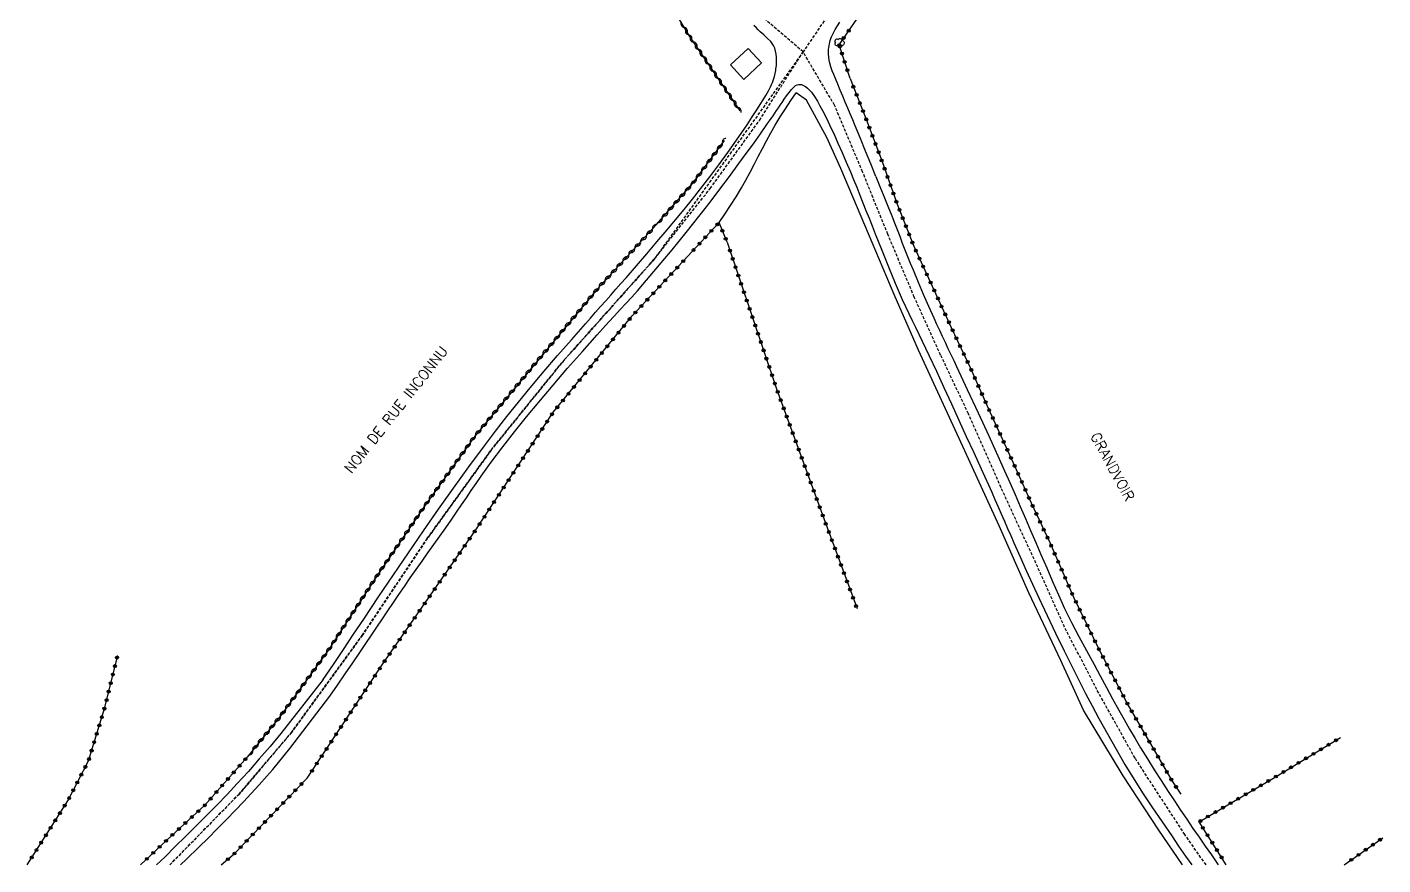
# Model space of a CAD drawing. Header units: millimetres. Extents: x 221515 to 222000, y 61000 to 61848.
# Drawn here: x 221705.3 to 221937.2, y 61000 to 61143.2 of the extents above; entities that cross this region are included whole.
import ezdxf
from ezdxf.enums import TextEntityAlignment as Align

# ---------------------------------------------------------------- set-up
doc = ezdxf.new("R2010")
doc.units = ezdxf.units.MM
doc.linetypes.add('DASHED', pattern=[0.75, 0.5, -0.25])
doc.layers.get('0').update_dxf_attribs({"linetype": 'CONTINUOUS'})
for name, color, linetype in [('W0001', 6, 'DASHED'), ('W0008', 7, 'CONTINUOUS'), ('W0104', 1, 'CONTINUOUS'), ('W0211', 2, 'CONTINUOUS'), ('W0300', 7, 'CONTINUOUS'), ('W0310', 3, 'CONTINUOUS'), ('W0322', 7, 'CONTINUOUS'), ('W0323', 7, 'CONTINUOUS'), ('W0330', 7, 'CONTINUOUS'), ('W0989', 7, 'CONTINUOUS')]:
    doc.layers.add(name, color=color, linetype=linetype)
doc.styles.get("Standard").update_dxf_attribs({"font": 'romans.shx', "width": 0.85})

# ---------------------------------------------------------------- blocks, each defined once
blk = doc.blocks.new('T300')
for p, q in [((-0.8, 0.51), (-0.86, 0.34)), ((-0.86, 0.34), (-0.86, 0.17)), ((-0.86, 0.17), (-0.74, 0.06)), ((-0.69, 0.63), (-0.8, 0.51)), ((-0.8, -0.06), (-0.74, 0.06)), ((-0.74, 0.06), (-0.69, 0.11)), ((-0.57, 0.69), (-0.69, 0.63)), ((-0.46, 0.69), (-0.57, 0.69)), ((-0.29, 0.63), (-0.46, 0.69)), ((-0.29, 0.63), (-0.17, 0.74)), ((-0.23, 0.57), (-0.29, 0.63)), ((-0.17, 0.74), (-0.06, 0.8)), ((-0.06, 0.8), (0.06, 0.8)), ((0.06, 0.8), (0.23, 0.74)), ((0.23, 0.74), (0.34, 0.63)), ((0.34, 0.63), (0.4, 0.51)), ((0.46, 0.46), (0.34, 0.46)), ((0.4, 0.51), (0.4, 0.46)), ((0.57, 0.4), (0.46, 0.46)), ((0.57, 0.4), (0.69, 0.29)), ((0.69, 0.29), (0.74, 0.17)), ((0.74, 0.06), (0.69, -0.17)), ((0.74, 0.17), (0.74, 0.06)), ((-0.8, -0.17), (-0.8, -0.06)), ((-0.8, -0.23), (-0.8, -0.17)), ((-0.74, -0.34), (-0.8, -0.23)), ((-0.69, -0.4), (-0.74, -0.34)), ((-0.51, -0.46), (-0.69, -0.4)), ((-0.4, -0.46), (-0.51, -0.46)), ((-0.4, -0.46), (-0.34, -0.46)), ((-0.34, -0.46), (-0.34, -0.4)), ((-0.34, -0.51), (-0.34, -0.46)), ((-0.29, -0.63), (-0.34, -0.51)), ((-0.17, -0.74), (-0.29, -0.63)), ((-0.06, -0.8), (-0.17, -0.74)), ((0.06, -0.8), (-0.06, -0.8)), ((0.17, -0.74), (0.06, -0.8)), ((0.23, -0.69), (0.17, -0.74)), ((0.29, -0.46), (0.23, -0.46)), ((0.29, -0.63), (0.23, -0.69)), ((0.46, -0.4), (0.29, -0.46)), ((0.34, -0.51), (0.29, -0.63)), ((0.34, -0.51), (0.34, -0.46)), ((0.57, -0.34), (0.46, -0.4)), ((0.63, -0.29), (0.57, -0.34)), ((0.69, -0.17), (0.63, -0.29))]:
    blk.add_line(p, q)
blk = doc.blocks.new('t323o')
at = {"color": 0, "linetype": 'Continuous'}
for radius in [0.25, 0.15]:
    blk.add_circle((0, 0), radius, dxfattribs=at)
blk = doc.blocks.new('t310o')
at = {"color": 0, "linetype": 'Continuous'}
for centre, start, end in [((-0.5, 0.38), 216.8699, 323.1304), ((0.5, -0.37), 36.8699, 143.1303)]:
    blk.add_arc(centre, 0.625, start, end, dxfattribs=at)
blk = doc.blocks.new('t322o')
at = {"color": 0, "linetype": 'Continuous'}
for radius in [0.25, 0.15]:
    blk.add_circle((0, 0), radius, dxfattribs=at)

msp = doc.modelspace()

# ---------------------------------------------------------------- linework, layer by layer
at = {"layer": 'W0001'}
for points in [[(221837.98, 61139), (221830.38, 61145.49), (221822.05, 61154.45), (221815.34, 61162.44), (221808.96, 61170.76), (221808.8, 61171)], [(221862.98, 61171), (221855, 61162.5), (221846.63, 61151.73), (221837.98, 61139)], [(221906.9, 61000), (221903.28, 61005.18), (221894.76, 61018.24), (221888.21, 61029.98), (221882.72, 61040.63), (221877.8, 61051.57), (221871.85, 61064.49), (221866.26, 61077.12), (221861.51, 61087.17), (221857, 61097.08), (221852.47, 61107.81), (221848.16, 61118.47), (221843.35, 61129.89), (221837.98, 61139)]]:
    msp.add_lwpolyline(points, dxfattribs=at)
msp.add_lwpolyline([(221729.66, 61000), (221741.51, 61012.1), (221750.44, 61022.6), (221762.57, 61039.23), (221773.69, 61055.79), (221784.68, 61070.99), (221796.64, 61085.77), (221812.57, 61103.61), (221822.09, 61115.63), (221830.52, 61127.29), (221837.98, 61139), (221812.57, 61103.61), (221796.64, 61085.77), (221784.68, 61070.99), (221773.69, 61055.79), (221762.57, 61039.23), (221750.44, 61022.6), (221741.51, 61012.1)], close=True, dxfattribs=at)
at = {"layer": 'W0008'}
for points in [[(221755.91, 61031.67), (221757.63, 61034.26), (221759.36, 61036.85), (221761.09, 61039.43), (221762.83, 61042.01), (221765.37, 61045.8), (221767.91, 61049.59), (221770.47, 61053.37), (221773.06, 61057.13), (221775.62, 61060.79), (221778.2, 61064.43), (221780.82, 61068.05), (221783.48, 61071.64), (221785.39, 61074.15), (221787.32, 61076.65), (221789.29, 61079.13), (221791.28, 61081.58), (221793.61, 61084.34), (221795.97, 61087.07), (221798.36, 61089.78), (221800.74, 61092.49), (221801.6, 61093.48), (221802.47, 61094.47), (221803.35, 61095.45), (221804.22, 61096.44), (221805.09, 61097.42), (221805.96, 61098.41), (221806.83, 61099.4), (221807.7, 61100.39), (221809.46, 61102.42), (221811.23, 61104.46), (221812.98, 61106.51), (221814.72, 61108.57), (221816.17, 61110.31), (221817.61, 61112.06), (221819.04, 61113.82), (221820.45, 61115.6), (221822.02, 61117.64), (221823.58, 61119.7), (221825.1, 61121.78), (221826.6, 61123.88), (221827.52, 61125.2), (221828.41, 61126.55), (221829.29, 61127.9), (221830.16, 61129.26), (221830.64, 61130.02), (221831.13, 61130.78), (221831.61, 61131.54), (221832.05, 61132.33), (221832.24, 61132.68), (221832.42, 61133.04), (221832.59, 61133.41), (221832.74, 61133.79), (221832.92, 61134.29), (221833.07, 61134.8), (221833.19, 61135.31), (221833.29, 61135.83), (221833.33, 61136.11), (221833.37, 61136.4), (221833.41, 61136.68), (221833.43, 61136.96), (221833.45, 61137.25), (221833.46, 61137.53), (221833.45, 61137.82), (221833.43, 61138.11), (221833.37, 61138.61), (221833.28, 61139.12), (221833.13, 61139.62), (221832.91, 61140.1), (221832.44, 61140.77), (221831.85, 61141.35), (221831.24, 61141.89), (221830.65, 61142.44), (221830.29, 61142.79), (221829.93, 61143.14), (221829.57, 61143.49)], [(221850.41, 61117.68), (221849.55, 61119.85), (221848.67, 61122.02), (221847.8, 61124.19), (221846.91, 61126.36), (221846.49, 61127.37), (221846.06, 61128.39), (221845.63, 61129.4), (221845.19, 61130.41), (221844.76, 61131.42), (221844.33, 61132.44), (221843.91, 61133.45), (221843.51, 61134.47), (221843.24, 61135.12), (221842.98, 61135.76), (221842.74, 61136.42), (221842.55, 61137.09), (221842.44, 61137.59), (221842.36, 61138.09), (221842.32, 61138.6), (221842.32, 61139.11), (221842.34, 61139.42), (221842.37, 61139.73), (221842.42, 61140.04), (221842.48, 61140.35), (221842.55, 61140.66), (221842.63, 61140.96), (221842.73, 61141.26), (221842.84, 61141.55), (221843.49, 61142.84), (221844.29, 61144.05)], [(221757.01, 61028.85), (221758.34, 61030.75), (221759.65, 61032.65), (221760.96, 61034.55), (221762.27, 61036.46), (221763.21, 61037.85), (221764.15, 61039.25), (221765.09, 61040.65), (221766.02, 61042.04), (221766.96, 61043.44), (221767.9, 61044.84), (221768.84, 61046.23), (221769.79, 61047.62), (221770.79, 61049.06), (221771.8, 61050.5), (221772.81, 61051.93), (221773.82, 61053.36), (221774.84, 61054.79), (221775.85, 61056.22), (221776.86, 61057.65), (221777.87, 61059.09), (221778.72, 61060.31), (221779.56, 61061.53), (221780.39, 61062.76), (221781.23, 61063.99), (221782.07, 61065.22), (221782.92, 61066.44), (221783.78, 61067.65), (221784.65, 61068.85), (221786.63, 61071.46), (221788.64, 61074.04), (221790.69, 61076.59), (221792.77, 61079.12), (221795.22, 61082.04), (221797.71, 61084.92), (221800.23, 61087.78), (221802.75, 61090.63), (221803.72, 61091.72), (221804.71, 61092.79), (221805.7, 61093.86), (221806.69, 61094.93), (221807.67, 61096), (221808.66, 61097.08), (221809.63, 61098.16), (221810.59, 61099.25), (221813.09, 61102.18), (221815.56, 61105.14), (221817.99, 61108.13), (221820.39, 61111.14), (221822.07, 61113.31), (221823.73, 61115.5), (221825.37, 61117.7), (221827.01, 61119.9), (221828.25, 61121.6), (221829.49, 61123.3), (221830.71, 61125.01), (221831.92, 61126.73), (221832.24, 61127.18), (221832.54, 61127.63), (221832.85, 61128.08), (221833.15, 61128.54), (221833.45, 61129), (221833.76, 61129.45), (221834.07, 61129.9), (221834.38, 61130.35), (221834.77, 61130.92), (221835.16, 61131.5), (221835.57, 61132.07), (221836.02, 61132.59), (221836.23, 61132.82), (221836.45, 61133.04), (221836.69, 61133.24), (221836.98, 61133.38), (221837.22, 61133.43), (221837.47, 61133.44), (221837.72, 61133.41), (221837.95, 61133.33), (221838.39, 61133.1), (221838.76, 61132.8), (221839.09, 61132.45), (221839.4, 61132.1), (221839.95, 61131.36), (221840.43, 61130.57), (221840.86, 61129.76), (221841.29, 61128.95), (221841.79, 61127.99), (221842.28, 61127.01), (221842.75, 61126.03), (221843.21, 61125.04), (221843.95, 61123.41), (221844.67, 61121.77), (221845.37, 61120.12), (221846.07, 61118.47), (221846.62, 61117.16), (221847.15, 61115.84), (221847.69, 61114.52), (221848.22, 61113.2), (221848.74, 61111.88), (221849.27, 61110.55), (221849.8, 61109.23), (221850.33, 61107.91), (221851.47, 61105.1), (221852.6, 61102.27), (221853.75, 61099.46), (221854.95, 61096.67), (221855.5, 61095.47), (221856.05, 61094.28), (221856.62, 61093.09), (221857.2, 61091.91), (221857.78, 61090.73), (221858.35, 61089.54), (221858.93, 61088.36), (221859.49, 61087.17), (221860.79, 61084.39), (221862.07, 61081.61), (221863.35, 61078.82), (221864.62, 61076.03), (221865.89, 61073.26), (221867.17, 61070.5), (221868.43, 61067.73), (221869.69, 61064.95), (221870.24, 61063.72), (221870.78, 61062.48), (221871.33, 61061.24), (221871.87, 61060), (221872.41, 61058.77), (221872.95, 61057.53), (221873.5, 61056.29), (221874.05, 61055.05), (221875.09, 61052.69), (221876.14, 61050.33), (221877.2, 61047.98), (221878.28, 61045.63), (221879.7, 61042.61), (221881.14, 61039.6), (221882.61, 61036.61), (221884.1, 61033.62), (221885.18, 61031.46), (221886.29, 61029.31), (221887.41, 61027.18), (221888.56, 61025.05), (221890.02, 61022.41), (221891.51, 61019.79), (221893.03, 61017.18), (221894.6, 61014.6), (221896.16, 61012.15), (221897.77, 61009.74), (221899.4, 61007.34), (221901.03, 61004.94), (221902.22, 61003.21), (221903.41, 61001.49), (221904.45, 61000)], [(221850.41, 61117.68), (221851.1, 61115.99), (221851.79, 61114.31), (221852.47, 61112.63), (221853.14, 61110.94), (221853.6, 61109.79), (221854.06, 61108.63), (221854.5, 61107.48), (221854.95, 61106.32), (221855.4, 61105.17), (221855.86, 61104.01), (221856.32, 61102.86), (221856.79, 61101.71), (221857.65, 61099.65), (221858.53, 61097.6), (221859.42, 61095.55), (221860.33, 61093.51), (221860.8, 61092.46), (221861.29, 61091.42), (221861.77, 61090.38), (221862.26, 61089.34), (221862.76, 61088.3), (221863.25, 61087.26), (221863.74, 61086.22), (221864.23, 61085.18), (221866.07, 61081.25), (221867.9, 61077.31), (221869.73, 61073.37), (221871.53, 61069.42), (221872.44, 61067.39), (221873.34, 61065.35), (221874.23, 61063.31), (221875.12, 61061.27), (221876.01, 61059.22), (221876.89, 61057.18), (221877.78, 61055.13), (221878.67, 61053.09), (221879.66, 61050.78), (221880.64, 61048.46), (221881.65, 61046.15), (221882.7, 61043.86), (221883.91, 61041.43), (221885.17, 61039.03), (221886.45, 61036.64), (221887.74, 61034.25), (221888.79, 61032.3), (221889.85, 61030.35), (221890.91, 61028.41), (221891.99, 61026.47), (221892.91, 61024.85), (221893.82, 61023.23), (221894.76, 61021.62), (221895.71, 61020.03), (221896.87, 61018.14), (221898.05, 61016.27), (221899.25, 61014.41), (221900.45, 61012.55), (221901.49, 61010.96), (221902.53, 61009.38), (221903.59, 61007.8), (221904.65, 61006.23), (221905.7, 61004.71), (221906.75, 61003.2), (221907.81, 61001.69), (221908.88, 61000.18), (221909, 61000)], [(221755.91, 61031.67), (221748.63, 61022.44)], [(221750.2, 61019.91), (221757.01, 61028.85)], [(221748.63, 61022.44), (221746.82, 61020.26), (221744.97, 61018.11), (221743.1, 61015.99), (221741.2, 61013.89), (221739.45, 61012.04), (221737.68, 61010.21), (221735.89, 61008.4), (221734.1, 61006.6), (221732.35, 61004.86), (221730.6, 61003.12), (221728.84, 61001.4), (221727.38, 61000)], [(221731.51, 61000), (221732.5, 61000.95), (221734.63, 61003.03), (221736.21, 61004.59), (221737.78, 61006.16), (221739.34, 61007.74), (221740.89, 61009.34), (221742.25, 61010.77), (221743.6, 61012.21), (221744.94, 61013.67), (221746.25, 61015.15), (221747.26, 61016.32), (221748.26, 61017.5), (221749.24, 61018.7), (221750.2, 61019.91)]]:
    msp.add_lwpolyline(points, dxfattribs=at)
at = {"layer": 'W0104'}
msp.add_lwpolyline([(221830.87, 61137.11), (221827.83, 61134.29), (221825.54, 61136.77), (221828.58, 61139.59)], close=True, dxfattribs=at)
at = {"layer": 'W0211'}
msp.add_lwpolyline([(221823.61, 61109.8), (221824.6, 61111.26), (221825.58, 61112.75), (221826.52, 61114.24), (221827.43, 61115.76), (221828.19, 61117.08), (221828.91, 61118.41), (221829.62, 61119.76), (221830.32, 61121.11), (221831.01, 61122.46), (221831.72, 61123.81), (221832.45, 61125.14), (221833.2, 61126.46), (221834.07, 61127.88), (221834.95, 61129.28), (221835.87, 61130.66), (221836.82, 61132.02)], dxfattribs=at)
at = {"layer": 'W0310'}
for points in [[(221802.87, 61171), (221804.76, 61167.01), (221812.7, 61151.37), (221818.45, 61141.82), (221827.17, 61128.93)], [(221812.87, 61109.43), (221819.19, 61116.62), (221824.54, 61123.87)], [(221812.87, 61109.43), (221802.82, 61098.51), (221792.59, 61086.24), (221781.82, 61073.29), (221773.35, 61061.51), (221765.13, 61049.49), (221756.79, 61036.74), (221748.48, 61025.29), (221742.9, 61018.43)]]:
    msp.add_lwpolyline(points, dxfattribs=at)
at = {"layer": 'W0322'}
for points in [[(221818.22, 61104.01), (221823.61, 61109.8)], [(221753.16, 61014.83), (221766.1, 61034.39), (221782.01, 61057.29), (221795.31, 61077.47), (221808.77, 61093.87), (221818.22, 61104.01)], [(221738.45, 61000), (221740.66, 61001.88), (221753.16, 61014.83)]]:
    msp.add_lwpolyline(points, dxfattribs=at)
at = {"layer": 'W0323'}
for points in [[(221846.02, 61134.44), (221844.13, 61140.22), (221847.15, 61144.58), (221851.41, 61150.51), (221856.57, 61157.26), (221865.04, 61166.64), (221868.38, 61170.29)], [(221846.02, 61134.44), (221848.83, 61127.34), (221851.49, 61120.23), (221854.07, 61112.98), (221856.91, 61105.78), (221860.07, 61098.94), (221863.32, 61091.9), (221866.58, 61085.01), (221869.66, 61078.09), (221873.92, 61068.73), (221876.99, 61061.91), (221880.18, 61055.09), (221884.3, 61045.67), (221888.67, 61036.66), (221893.55, 61027.37), (221901.11, 61014.32), (221902.6, 61012.1)], [(221824.98, 61106.44), (221823.61, 61109.8)], [(221824.98, 61106.44), (221833.46, 61081.36), (221841.52, 61059.24), (221847.21, 61043.81)], [(221705.25, 61000), (221712.2, 61010.94), (221715.76, 61017.78), (221718.53, 61026.9), (221720.63, 61035.42), (221720.69, 61035.78)], [(221910.37, 61000), (221905.7, 61007.36), (221911.58, 61010.83), (221918.33, 61014.79), (221929.91, 61021.78)], [(221742.9, 61018.43), (221735.66, 61010.2), (221729.99, 61005.03), (221724.64, 61000)], [(221930.52, 61000), (221937.15, 61004.65)]]:
    msp.add_lwpolyline(points, dxfattribs=at)
at = {"layer": 'W0330'}
msp.add_lwpolyline([(221902.89, 61000), (221898.84, 61005.92), (221892.72, 61015.21), (221885.96, 61026.43), (221882.08, 61034.92), (221876.58, 61046.49), (221871.52, 61057.96), (221865.65, 61070.79), (221857.71, 61088.02), (221853.56, 61097.49), (221848.53, 61109.36), (221844.42, 61119.05), (221842.02, 61124.34), (221838.55, 61130.72), (221836.82, 61132.02)], dxfattribs=at)

# ---------------------------------------------------------------- block references
at = {"layer": 'W0300'}
msp.add_blockref('T300', (221844.28, 61140.48), dxfattribs=at)
at = {"layer": 'W0310'}
for p, rotation in [((221817.63, 61143.19), 301.0589585150544), ((221818.4, 61141.91), 301.0589585150544), ((221819.24, 61140.66), 304.088317225705), ((221820.08, 61139.42), 304.088317225705), ((221820.92, 61138.18), 304.088317225705), ((221821.76, 61136.94), 304.088317225705), ((221822.6, 61135.7), 304.088317225705), ((221823.44, 61134.45), 304.088317225705), ((221824.28, 61133.21), 304.088317225705), ((221825.12, 61131.97), 304.088317225705), ((221825.96, 61130.73), 304.088317225705), ((221826.8, 61129.48), 304.088317225705), ((221823.3, 61122.19), 53.58303404020091), ((221824.19, 61123.4), 53.58303404020091), ((221821.52, 61119.78), 53.58303404020091), ((221822.41, 61120.99), 53.58303404020091), ((221819.74, 61117.37), 53.58303404020091), ((221820.63, 61118.57), 53.58303404020091), ((221817.82, 61115.06), 48.6705486327421), ((221818.81, 61116.19), 48.6705486327421), ((221815.84, 61112.81), 48.6705486327421), ((221816.83, 61113.94), 48.6705486327421), ((221813.86, 61110.56), 48.6705486327421), ((221814.85, 61111.68), 48.6705486327421), ((221811.21, 61107.63), 227.4084458527547), ((221812.22, 61108.73), 227.4084458527547), ((221809.18, 61105.42), 227.4084458527547), ((221810.19, 61106.52), 227.4084458527547), ((221807.15, 61103.21), 227.4084458527547), ((221808.16, 61104.31), 227.4084458527547), ((221805.12, 61101), 227.4084458527547), ((221806.13, 61102.1), 227.4084458527547), ((221803.08, 61098.79), 227.4084458527547), ((221804.1, 61099.9), 227.4084458527547), ((221801.15, 61096.5), 230.1567805361059), ((221802.11, 61097.65), 230.1567805361059), ((221799.23, 61094.2), 230.1567805361059), ((221800.19, 61095.35), 230.1567805361059), ((221797.3, 61091.89), 230.1567805361059), ((221798.27, 61093.04), 230.1567805361059), ((221795.38, 61089.59), 230.1567805361059), ((221796.34, 61090.74), 230.1567805361059), ((221793.46, 61087.29), 230.1567805361059), ((221794.42, 61088.44), 230.1567805361059), ((221791.54, 61084.98), 230.2576033749335), ((221792.5, 61086.13), 230.2576033749335), ((221789.62, 61082.67), 230.2576033749335), ((221790.58, 61083.83), 230.2576033749335), ((221787.7, 61080.37), 230.2576033749335), ((221788.66, 61081.52), 230.2576033749335), ((221785.79, 61078.06), 230.2576033749335), ((221786.75, 61079.21), 230.2576033749335), ((221783.87, 61075.75), 230.2576033749335), ((221784.83, 61076.91), 230.2576033749335), ((221781.95, 61073.45), 230.2576033749335), ((221782.91, 61074.6), 230.2576033749335), ((221780.19, 61071.02), 234.2809823576918), ((221781.06, 61072.24), 234.2809823576918), ((221778.44, 61068.58), 234.2809823576918), ((221779.31, 61069.8), 234.2809823576918), ((221776.69, 61066.15), 234.2809823576918), ((221777.56, 61067.37), 234.2809823576918), ((221774.93, 61063.71), 234.2809823576918), ((221775.81, 61064.93), 234.2809823576918), ((221773.19, 61061.27), 235.614870460121), ((221774.06, 61062.5), 234.2809823576918), ((221771.49, 61058.8), 235.614870460121), ((221772.34, 61060.04), 235.614870460121), ((221770.65, 61057.56), 235.614870460121), ((221768.95, 61055.08), 235.614870460121), ((221769.8, 61056.32), 235.614870460121), ((221767.26, 61052.61), 235.614870460121), ((221768.11, 61053.85), 235.614870460121), ((221765.56, 61050.13), 235.614870460121), ((221766.41, 61051.37), 235.614870460121), ((221763.91, 61047.63), 236.8408587237905), ((221764.73, 61048.89), 236.8408587237905), ((221762.27, 61045.12), 236.8408587237905), ((221763.09, 61046.37), 236.8408587237905), ((221760.63, 61042.61), 236.8408587237905), ((221761.45, 61043.86), 236.8408587237905), ((221759.81, 61041.35), 236.8408587237905), ((221758.17, 61038.84), 236.8408587237905), ((221758.99, 61040.1), 236.8408587237905), ((221756.5, 61036.34), 234.0155062057047), ((221757.35, 61037.58), 236.8408587237905), ((221754.74, 61033.91), 234.0155062057047), ((221755.62, 61035.13), 234.0155062057047), ((221752.98, 61031.49), 234.0155062057047), ((221753.86, 61032.7), 234.0155062057047), ((221751.22, 61029.06), 234.0155062057047), ((221752.1, 61030.27), 234.0155062057047), ((221749.45, 61026.63), 234.0155062057047), ((221750.34, 61027.85), 234.0155062057047), ((221747.63, 61024.25), 230.8373171990057), ((221748.57, 61025.42), 234.0155062057047), ((221745.74, 61021.92), 230.8373171990057), ((221746.69, 61023.09), 230.8373171990057), ((221743.84, 61019.6), 230.8373171990057), ((221744.79, 61020.76), 230.8373171990057)]:
    msp.add_blockref('t310o', p, dxfattribs=dict(at, rotation=rotation))
at = {"layer": 'W0322'}
for p, rotation in [((221822.3, 61108.4), 47.07409941251235), ((221823.32, 61109.5), 47.07409941251235), ((221820.26, 61106.21), 47.07409941251235), ((221821.28, 61107.3), 47.07409941251235), ((221819.24, 61105.11), 47.07409941251235), ((221816.46, 61102.12), 47.0287184740363), ((221817.48, 61103.22), 47.0287184740363), ((221813.39, 61098.83), 47.0287184740363), ((221814.41, 61099.93), 47.0287184740363), ((221815.43, 61101.02), 47.0287184740363), ((221811.34, 61096.63), 47.0287184740363), ((221812.37, 61097.73), 47.0287184740363), ((221809.3, 61094.44), 47.0287184740363), ((221810.32, 61095.54), 47.0287184740363), ((221807.36, 61092.15), 50.63780393058093), ((221808.31, 61093.31), 50.63780393058093), ((221805.46, 61089.83), 50.63780393058093), ((221806.41, 61090.99), 50.63780393058093), ((221803.56, 61087.51), 50.63780393058093), ((221804.51, 61088.67), 50.63780393058093), ((221801.65, 61085.19), 50.63780393058093), ((221802.6, 61086.35), 50.63780393058093), ((221799.75, 61082.87), 50.63780393058093), ((221800.7, 61084.03), 50.63780393058093), ((221797.85, 61080.55), 50.63780393058093), ((221798.8, 61081.71), 50.63780393058093), ((221795.94, 61078.23), 50.63780393058093), ((221796.9, 61079.39), 50.63780393058093), ((221794.21, 61075.79), 56.60118531915937), ((221795.04, 61077.04), 56.60118531915937), ((221792.56, 61073.29), 56.60118531915937), ((221793.38, 61074.54), 56.60118531915937), ((221791.73, 61072.03), 56.60118531915937), ((221790.08, 61069.53), 56.60118531915937), ((221790.91, 61070.78), 56.60118531915937), ((221788.43, 61067.03), 56.60118531915937), ((221789.26, 61068.28), 56.60118531915937), ((221786.78, 61064.52), 56.60118531915937), ((221787.6, 61065.77), 56.60118531915937), ((221785.13, 61062.02), 56.60118531915937), ((221785.95, 61063.27), 56.60118531915937), ((221783.48, 61059.51), 56.60118531915937), ((221784.3, 61060.76), 56.60118531915937), ((221781.82, 61057.01), 55.21321281267458), ((221782.65, 61058.26), 56.60118531915937), ((221780.96, 61055.78), 55.21321281267458), ((221779.25, 61053.32), 55.21321281267458), ((221780.11, 61054.55), 55.21321281267458), ((221777.54, 61050.85), 55.21321281267458), ((221778.39, 61052.08), 55.21321281267458), ((221775.83, 61048.39), 55.21321281267458), ((221776.68, 61049.62), 55.21321281267458), ((221774.12, 61045.92), 55.21321281267458), ((221774.97, 61047.16), 55.21321281267458), ((221772.4, 61043.46), 55.21321281267458), ((221773.26, 61044.69), 55.21321281267458), ((221770.69, 61041), 55.21321281267458), ((221771.55, 61042.23), 55.21321281267458), ((221768.98, 61038.53), 55.21321281267458), ((221769.84, 61039.76), 55.21321281267458), ((221768.12, 61037.3), 55.21321281267458), ((221766.41, 61034.84), 55.21321281267458), ((221767.27, 61036.07), 55.21321281267458), ((221764.75, 61032.34), 56.49759578850062), ((221765.58, 61033.59), 56.49759578850062), ((221763.09, 61029.84), 56.49759578850062), ((221763.92, 61031.09), 56.49759578850062), ((221761.44, 61027.34), 56.49759578850062), ((221762.26, 61028.59), 56.49759578850062), ((221759.78, 61024.84), 56.49759578850062), ((221760.61, 61026.09), 56.49759578850062), ((221758.12, 61022.34), 56.49759578850062), ((221758.95, 61023.59), 56.49759578850062), ((221757.3, 61021.08), 56.49759578850062), ((221755.64, 61018.58), 56.49759578850062), ((221756.47, 61019.83), 56.49759578850062), ((221753.98, 61016.08), 56.49759578850062), ((221754.81, 61017.33), 56.49759578850062), ((221752.19, 61013.83), 46.02885828555814), ((221749.06, 61010.59), 46.02885828555814), ((221750.1, 61011.67), 46.02885828555814), ((221751.14, 61012.75), 46.02885828555814), ((221746.98, 61008.43), 46.02885828555814), ((221748.02, 61009.51), 46.02885828555814), ((221744.9, 61006.27), 46.02885828555814), ((221745.94, 61007.35), 46.02885828555814), ((221742.81, 61004.11), 46.02885828555814), ((221743.85, 61005.19), 46.02885828555814), ((221740.73, 61001.95), 46.02885828555814), ((221741.77, 61003.03), 46.02885828555814), ((221739.59, 61000.97), 40.37621528854746)]:
    msp.add_blockref('t322o', p, dxfattribs=dict(at, rotation=rotation))
at = {"layer": 'W0323'}
for p, rotation in [((221844.94, 61141.38), 55.25495810121321), ((221845.79, 61142.62), 55.25495810121321), ((221844.16, 61140.14), 108.0807060377844), ((221844.62, 61138.71), 108.0807060377844), ((221845.09, 61137.29), 108.0807060377844), ((221845.56, 61135.86), 108.0807060377844), ((221846.57, 61133.04), 291.5993800713999), ((221847.13, 61131.65), 291.5993800713999), ((221847.68, 61130.25), 291.5993800713999), ((221848.23, 61128.86), 291.5993800713999), ((221848.78, 61127.46), 291.5993800713999), ((221849.31, 61126.06), 290.506532653021), ((221849.84, 61124.65), 290.506532653021), ((221850.36, 61123.25), 290.506532653021), ((221850.89, 61121.84), 290.506532653021), ((221851.41, 61120.44), 290.506532653021), ((221851.92, 61119.03), 289.6137854348607), ((221852.42, 61117.61), 289.6137854348607), ((221852.93, 61116.2), 289.6137854348607), ((221853.43, 61114.79), 289.6137854348607), ((221853.93, 61113.38), 289.6137854348607), ((221854.47, 61111.97), 291.4863966103264), ((221855.02, 61110.58), 291.4863966103264), ((221824.17, 61108.41), 112.26693294038), ((221855.57, 61109.18), 291.4863966103264), ((221824.74, 61107.03), 112.26693294038), ((221856.12, 61107.79), 291.4863966103264), ((221856.67, 61106.39), 291.4863966103264), ((221825.46, 61105.02), 288.686085423397), ((221825.94, 61103.6), 288.686085423397), ((221857.26, 61105.01), 294.7942467682656), ((221857.89, 61103.65), 294.7942467682656), ((221826.42, 61102.18), 288.686085423397), ((221858.52, 61102.29), 294.7942467682656), ((221826.9, 61100.76), 288.686085423397), ((221827.38, 61099.34), 288.686085423397), ((221859.15, 61100.93), 294.7942467682656), ((221859.78, 61099.57), 294.7942467682656), ((221827.87, 61097.91), 288.686085423397), ((221828.35, 61096.49), 288.686085423397), ((221860.41, 61098.21), 294.8071309327581), ((221861.04, 61096.84), 294.8071309327581), ((221828.83, 61095.07), 288.686085423397), ((221861.66, 61095.48), 294.8071309327581), ((221862.29, 61094.12), 294.8071309327581), ((221829.31, 61093.65), 288.686085423397), ((221829.79, 61092.23), 288.686085423397), ((221862.92, 61092.76), 294.8071309327581), ((221830.27, 61090.81), 288.686085423397), ((221863.56, 61091.4), 295.2928435955534), ((221864.2, 61090.04), 295.2928435955534), ((221830.75, 61089.39), 288.686085423397), ((221831.23, 61087.97), 288.686085423397), ((221864.84, 61088.69), 295.2928435955534), ((221865.48, 61087.33), 295.2928435955534), ((221831.71, 61086.55), 288.686085423397), ((221832.19, 61085.13), 288.686085423397), ((221866.12, 61085.98), 295.2928435955534), ((221832.67, 61083.71), 288.686085423397), ((221866.75, 61084.62), 293.9985592866391), ((221867.36, 61083.24), 293.9985592866391), ((221833.15, 61082.28), 288.686085423397), ((221833.64, 61080.87), 290.0132638344878), ((221867.97, 61081.87), 293.9985592866391), ((221868.58, 61080.5), 293.9985592866391), ((221834.16, 61079.46), 290.0132638344878), ((221834.67, 61078.05), 290.0132638344878), ((221869.19, 61079.13), 293.9985592866391), ((221835.18, 61076.64), 290.0132638344878), ((221869.81, 61077.76), 294.4969701302485), ((221870.43, 61076.4), 294.4969701302485), ((221835.7, 61075.23), 290.0132638344878), ((221836.21, 61073.82), 290.0132638344878), ((221871.05, 61075.03), 294.4969701302485), ((221871.67, 61073.67), 294.4969701302485), ((221836.72, 61072.41), 290.0132638344878), ((221837.24, 61071), 290.0132638344878), ((221872.29, 61072.31), 294.4969701302485), ((221872.92, 61070.94), 294.4969701302485), ((221837.75, 61069.59), 290.0132638344878), ((221873.54, 61069.58), 294.4969701302485), ((221838.26, 61068.18), 290.0132638344878), ((221838.78, 61066.77), 290.0132638344878), ((221874.16, 61068.21), 294.1928037580557), ((221874.77, 61066.84), 294.1928037580557), ((221839.29, 61065.36), 290.0132638344878), ((221875.39, 61065.47), 294.1928037580557), ((221876, 61064.1), 294.1928037580557), ((221839.8, 61063.95), 290.0132638344878), ((221840.32, 61062.54), 290.0132638344878), ((221876.62, 61062.74), 294.1928037580557), ((221840.83, 61061.14), 290.0132638344878), ((221841.34, 61059.73), 290.0132638344878), ((221877.24, 61061.37), 295.096948878637), ((221877.88, 61060.01), 295.096948878637), ((221841.86, 61058.32), 290.2404935624919), ((221878.51, 61058.65), 295.096948878637), ((221879.15, 61057.3), 295.096948878637), ((221842.38, 61056.91), 290.2404935624919), ((221842.9, 61055.5), 290.2404935624919), ((221879.78, 61055.94), 295.096948878637), ((221843.42, 61054.1), 290.2404935624919), ((221843.94, 61052.69), 290.2404935624919), ((221880.41, 61054.57), 293.6300154700718), ((221881.01, 61053.2), 293.6300154700718), ((221844.46, 61051.28), 290.2404935624919), ((221881.61, 61051.83), 293.6300154700718), ((221882.21, 61050.45), 293.6300154700718), ((221844.97, 61049.87), 290.2404935624919), ((221845.49, 61048.47), 290.2404935624919), ((221882.81, 61049.08), 293.6300154700718), ((221846.01, 61047.06), 290.2404935624919), ((221846.53, 61045.65), 290.2404935624919), ((221883.41, 61047.7), 293.6300154700718), ((221884.01, 61046.33), 293.6300154700718), ((221847.05, 61044.24), 290.2404935624919), ((221884.64, 61044.97), 295.8789989426542), ((221885.3, 61043.62), 295.8789989426542), ((221885.95, 61042.27), 295.8789989426542), ((221886.61, 61040.92), 295.8789989426542), ((221887.26, 61039.57), 295.8789989426542), ((221887.92, 61038.22), 295.8789989426542), ((221888.57, 61036.87), 295.8789989426542), ((221720.27, 61033.99), 76.15553422034743), ((221720.63, 61035.44), 79.6054547015054), ((221889.26, 61035.54), 297.724726385576), ((221889.96, 61034.21), 297.724726385576), ((221719.91, 61032.53), 76.15553422034743), ((221890.66, 61032.88), 297.724726385576), ((221891.36, 61031.55), 297.724726385576), ((221719.2, 61029.62), 76.15553422034743), ((221719.56, 61031.07), 76.15553422034743), ((221892.05, 61030.23), 297.724726385576), ((221718.84, 61028.16), 76.15553422034743), ((221892.75, 61028.9), 297.724726385576), ((221893.45, 61027.57), 297.724726385576), ((221718.03, 61025.27), 73.09698406098762), ((221718.47, 61026.71), 73.09698406098762), ((221894.19, 61026.27), 300.0587191869116), ((221894.94, 61024.97), 300.0587191869116), ((221717.16, 61022.4), 73.09698406098762), ((221717.6, 61023.84), 73.09698406098762), ((221895.7, 61023.67), 300.0587191869116), ((221896.45, 61022.37), 300.0587191869116), ((221716.72, 61020.97), 73.09698406098762), ((221897.2, 61021.08), 300.0587191869116), ((221927.85, 61020.54), 31.10769175975219), ((221929.14, 61021.31), 31.10769175975219), ((221715.85, 61018.1), 73.09698406098762), ((221716.29, 61019.53), 73.09698406098762), ((221742.58, 61018.07), 228.7059010660704), ((221897.95, 61019.78), 300.0587191869116), ((221898.7, 61018.48), 300.0587191869116), ((221924, 61018.21), 31.10769175975219), ((221925.29, 61018.99), 31.10769175975219), ((221926.57, 61019.76), 31.10769175975219), ((221714.52, 61015.41), 62.50447272687195), ((221715.22, 61016.74), 62.50447272687195), ((221740.6, 61015.82), 228.7059010660704), ((221741.59, 61016.95), 228.7059010660704), ((221899.45, 61017.18), 300.0587191869116), ((221900.2, 61015.88), 300.0587191869116), ((221920.15, 61015.89), 31.10769175975219), ((221921.43, 61016.66), 31.10769175975219), ((221922.72, 61017.44), 31.10769175975219), ((221713.83, 61014.08), 62.50447272687195), ((221738.62, 61013.57), 228.7059010660704), ((221739.61, 61014.69), 228.7059010660704), ((221900.95, 61014.58), 300.0587191869116), ((221901.77, 61013.33), 303.8861630811357), ((221916.28, 61013.59), 30.43289500680485), ((221917.57, 61014.35), 30.43289500680485), ((221918.86, 61015.11), 31.10769175975219), ((221712.45, 61011.42), 62.50447272687195), ((221713.14, 61012.75), 62.50447272687195), ((221736.64, 61011.31), 228.7059010660704), ((221737.63, 61012.44), 228.7059010660704), ((221912.4, 61011.31), 30.43289500680485), ((221913.69, 61012.07), 30.43289500680485), ((221914.99, 61012.83), 30.43289500680485), ((221710.88, 61008.86), 57.59359960487438), ((221711.68, 61010.13), 57.59359960487438), ((221734.54, 61009.18), 222.3068323329465), ((221735.65, 61010.19), 222.3068323329465), ((221908.52, 61009.03), 30.47873514315265), ((221909.82, 61009.79), 30.47873514315265), ((221911.11, 61010.55), 30.47873514315265), ((221709.27, 61006.33), 57.59359960487438), ((221710.07, 61007.6), 57.59359960487438), ((221731.21, 61006.15), 222.3068323329465), ((221732.32, 61007.16), 222.3068323329465), ((221733.43, 61008.17), 222.3068323329465), ((221905.94, 61007.5), 30.47873514315265), ((221906.35, 61006.33), 122.3970764611722), ((221907.23, 61008.27), 30.47873514315265), ((221707.66, 61003.8), 57.59359960487438), ((221708.47, 61005.07), 57.59359960487438), ((221729.01, 61004.11), 223.2554901584532), ((221730.1, 61005.14), 222.3068323329465), ((221907.15, 61005.07), 122.3970764611722), ((221907.96, 61003.8), 122.3970764611722), ((221936.66, 61004.3), 35.02697091151686), ((221706.86, 61002.53), 57.59359960487438), ((221726.82, 61002.06), 223.2554901584532), ((221727.91, 61003.08), 223.2554901584532), ((221908.76, 61002.53), 122.3970764611722), ((221932.98, 61001.72), 35.02697091151686), ((221934.21, 61002.58), 35.02697091151686), ((221935.43, 61003.44), 35.02697091151686), ((221706.05, 61001.27), 57.59359960487438), ((221725.73, 61001.03), 223.2554901584532), ((221909.56, 61001.27), 122.3970764611722), ((221931.75, 61000.86), 35.02697091151686)]:
    msp.add_blockref('t323o', p, dxfattribs=dict(at, rotation=rotation))

# ---------------------------------------------------------------- texts
at = {"layer": 'W0989'}
for s, rotation, p in [('NOM DE RUE INCONNU', 51.705, (221768.35, 61077.83)), ('GRANDVOIR', 298.6378, (221890.92, 61068.09))]:
    msp.add_text(s, height=1.75, rotation=rotation, dxfattribs=at).set_placement(p, align=Align.MIDDLE_CENTER)

doc.saveas('drawing.dxf')
